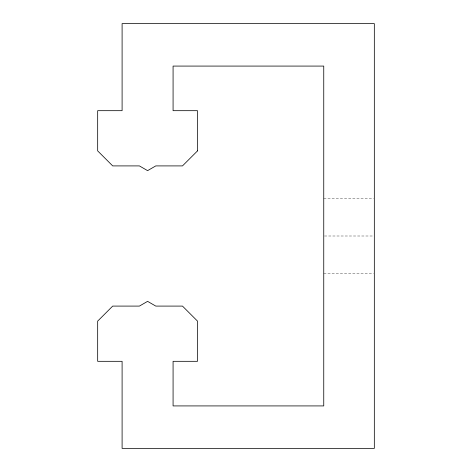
<?xml version="1.0" encoding="UTF-8"?>
<svg xmlns="http://www.w3.org/2000/svg" width="472" height="472" viewBox="0 0 472 472"><rect width="100%" height="100%" fill="white"/><g stroke="black" fill="none" stroke-linecap="round" stroke-linejoin="round"><path stroke-width="0.35" stroke-dasharray="2.36 1.77" d="M323.751 198.234L373.594 198.234M324.482 236L373.594 236M323.751 273.766L373.594 273.766"/><path stroke-width="0.71" d="M197.502 150.887L182.481 165.908L155.778 165.908L147.588 170.64L139.399 165.908L112.696 165.908L97.674 150.887L97.674 110.684L122.1 110.684L122.1 23.6L374.326 23.6L374.326 448.4L122.1 448.4L122.1 361.316L97.674 361.316L97.674 321.113L112.696 306.092L139.399 306.092L147.588 301.36L155.778 306.092L182.481 306.092L197.502 321.113L197.502 361.316L173.077 361.316L173.077 405.92L323.751 405.92L323.751 66.08L173.077 66.08L173.077 110.684L197.502 110.684L197.502 150.887"/></g></svg>
